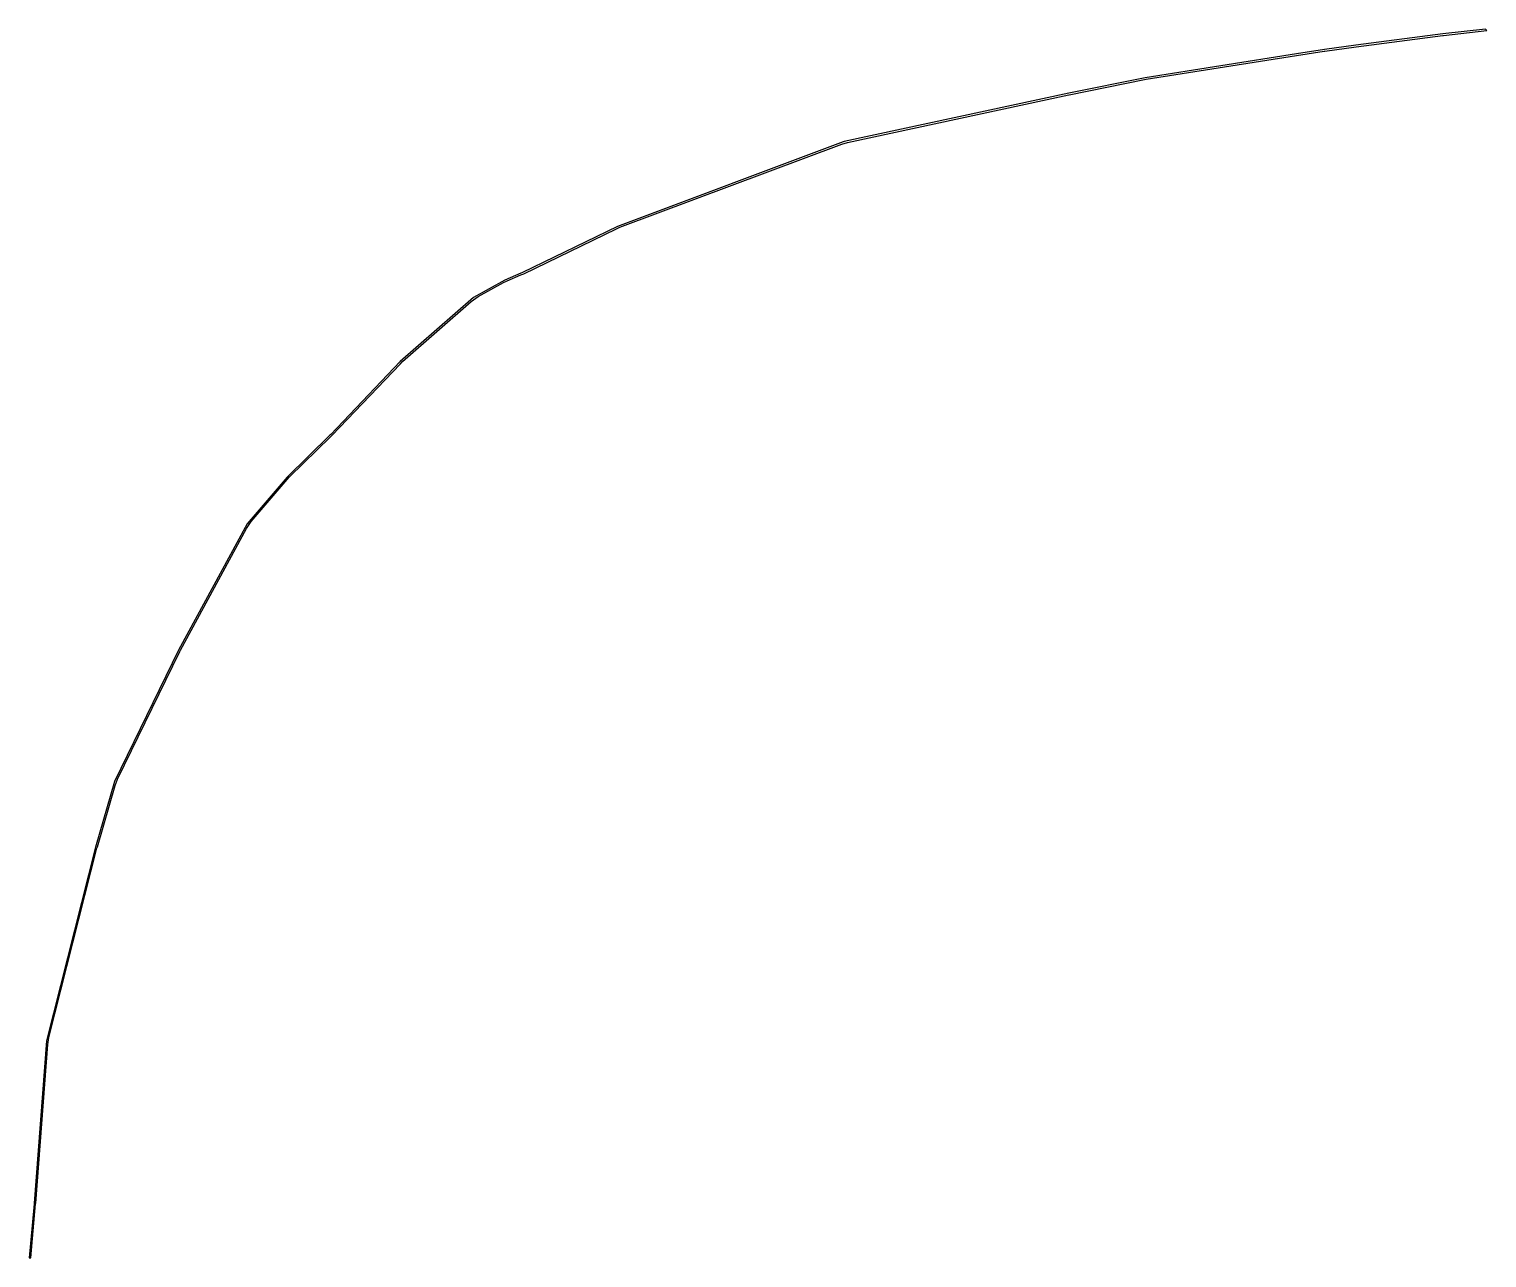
# Model space of a CAD drawing. Header units: metres. Extents: x -34.2 to -16.3, y 0.5 to 15.6.
import ezdxf

# ---------------------------------------------------------------- set-up
doc = ezdxf.new("R2010")
doc.units = ezdxf.units.M

msp = doc.modelspace()

# ---------------------------------------------------------------- linework, layer by layer
for p, q in [((-16.2763, 15.5834), (-16.798, 15.525)), ((-16.2583, 15.5653), (-16.2763, 15.5834)), ((-16.798, 15.525), (-17.8694, 15.3852)), ((-17.8626, 15.366), (-16.7999, 15.5046)), ((-16.7999, 15.5046), (-16.791, 15.5057)), ((-16.791, 15.5057), (-16.2583, 15.5653)), ((-18.5985, 15.2788), (-20.4573, 14.9862)), ((-20.4432, 14.9682), (-18.595, 15.2591)), ((-18.2539, 15.3329), (-18.5985, 15.2788)), ((-18.595, 15.2591), (-18.257, 15.3122)), ((-18.257, 15.3122), (-18.2471, 15.3136)), ((-17.8694, 15.3852), (-18.2539, 15.3329)), ((-18.2471, 15.3136), (-17.8626, 15.366)), ((-20.4573, 14.9862), (-21.3953, 14.7962)), ((-21.3891, 14.777), (-20.4643, 14.9644)), ((-20.4643, 14.9644), (-20.4432, 14.9682)), ((-21.3953, 14.7962), (-24.1561, 14.2029)), ((-24.1138, 14.1915), (-21.3948, 14.7758)), ((-21.3948, 14.7758), (-21.3891, 14.777)), ((-24.1676, 14.1984), (-26.9381, 13.1597)), ((-26.909, 13.1493), (-24.1829, 14.1713)), ((-24.1829, 14.1713), (-24.1138, 14.1915)), ((-24.1561, 14.2029), (-24.1676, 14.1984)), ((-26.9381, 13.1597), (-28.1051, 12.5944)), ((-28.091, 12.579), (-26.9506, 13.1315)), ((-26.9506, 13.1315), (-26.909, 13.1493)), ((-28.1272, 12.5844), (-28.3249, 12.5005)), ((-28.2929, 12.4923), (-28.1249, 12.5636)), ((-28.1051, 12.5944), (-28.1272, 12.5844)), ((-28.1249, 12.5636), (-28.091, 12.579)), ((-28.3249, 12.5005), (-28.7079, 12.2889)), ((-28.6501, 12.298), (-28.3382, 12.4702)), ((-28.3382, 12.4702), (-28.2929, 12.4923)), ((-28.7079, 12.2889), (-29.6088, 11.4998)), ((-29.5786, 11.4997), (-28.7361, 12.2376)), ((-28.7361, 12.2376), (-28.6501, 12.298)), ((-29.6088, 11.4998), (-30.4628, 10.6061)), ((-30.4451, 10.5957), (-29.61, 11.4696)), ((-29.61, 11.4696), (-29.5786, 11.4997)), ((-30.4745, 10.5942), (-30.9986, 10.0818)), ((-30.9681, 10.0837), (-30.4639, 10.5766)), ((-30.4628, 10.6061), (-30.4745, 10.5942)), ((-30.4639, 10.5766), (-30.4451, 10.5957)), ((-30.9986, 10.0818), (-31.4895, 9.507)), ((-31.4394, 9.53482), (-30.9982, 10.0515)), ((-30.9982, 10.0515), (-30.9681, 10.0837)), ((-31.4895, 9.507), (-32.3306, 7.95631)), ((-31.4975, 9.45024), (-31.4394, 9.53482)), ((-32.3076, 7.95667), (-31.4975, 9.45024)), ((-32.3306, 7.95631), (-33.1193, 6.34026)), ((-33.0819, 6.37125), (-32.3173, 7.93796)), ((-32.3173, 7.93796), (-32.3076, 7.95667)), ((-33.1193, 6.34026), (-33.3511, 5.53664)), ((-33.3295, 5.53926), (-33.1124, 6.29211)), ((-33.1124, 6.29211), (-33.0819, 6.37125)), ((-33.3511, 5.53664), (-33.9538, 3.15704)), ((-33.9236, 3.19469), (-33.3337, 5.52379)), ((-33.3337, 5.52379), (-33.3295, 5.53926)), ((-33.9538, 3.15704), (-34.1071, 1.16046)), ((-34.0869, 1.1609), (-33.9371, 3.11188)), ((-33.9371, 3.11188), (-33.9236, 3.19469)), ((-34.1076, 1.15421), (-34.1672, 0.49001)), ((-34.1471, 0.49001), (-34.0876, 1.15237)), ((-34.1071, 1.16046), (-34.1076, 1.15421)), ((-34.0876, 1.15237), (-34.0869, 1.1609)), ((-34.1672, 0.49001), (-34.1471, 0.49001))]:
    msp.add_line(p, q)

doc.saveas('drawing.dxf')
